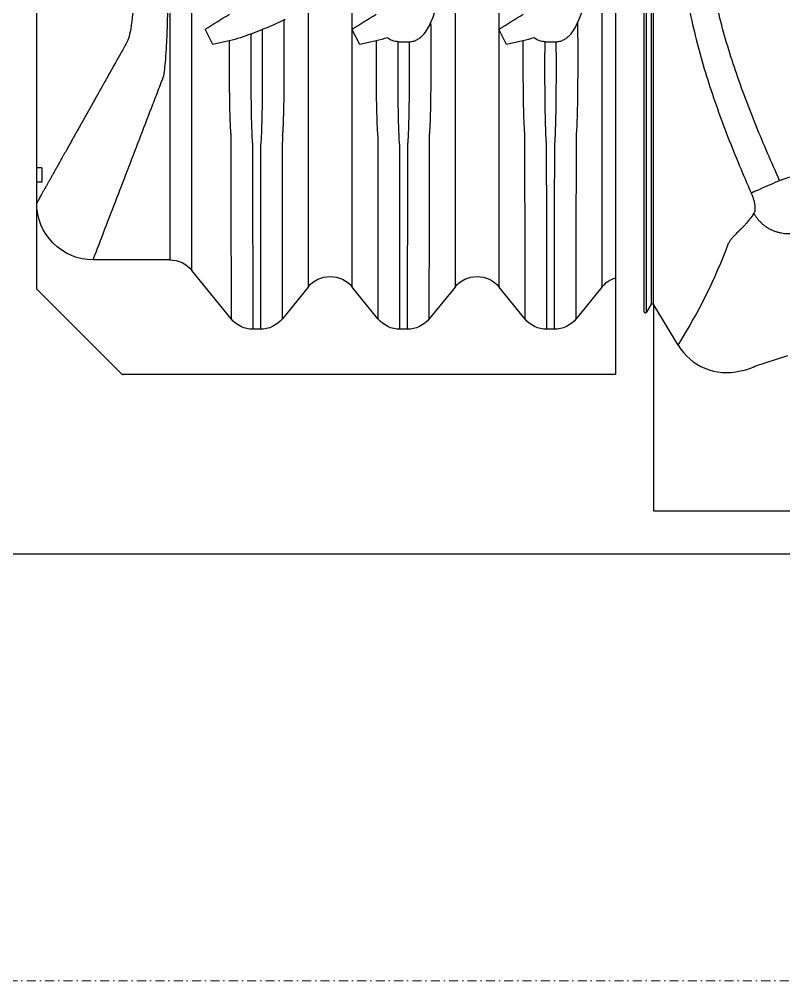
# Model space of a CAD drawing. Header units: millimetres. Extents: x -455371 to 117772, y -78417 to 116564.
# Drawn here: x -28832.4 to -28563.9, y 55572.5 to 55910.3 of the extents above; entities that cross this region are included whole.
import ezdxf

# ---------------------------------------------------------------- set-up
doc = ezdxf.new("R2010")
doc.units = ezdxf.units.MM
doc.linetypes.add('TRATTOPUNTO', pattern=[25.4, 12.7, -6.35, 0, -6.35])
doc.layers.get('0').update_dxf_attribs({"color": 255})
doc.layers.add('BETON-STOP', color=141, linetype='Continuous')
doc.layers.add('Contorno-Cupolex', color=3, linetype='Continuous')
for name, color, linetype, lineweight in [('Cls', 7, 'Continuous', 25), ('fili fissi tratteggiati', 210, 'TRATTOPUNTO', 18), ('quote', 5, 'Continuous', 15)]:
    doc.layers.add(name, color=color, linetype=linetype, lineweight=lineweight)

# ---------------------------------------------------------------- blocks, each defined once
blk = doc.blocks.new('Cupolex H50')
at = {"layer": 'Contorno-Cupolex', "linetype": 'Continuous'}
for p, q in [((19692.858, 10192.535), (19692.858, 10171.748)), ((19693.116, 10171.996), (19692.951, 10171.722)), ((19693.201, 10171.996), (19693.116, 10171.996)), ((19693.208, 10171.984), (19693.201, 10171.996)), ((19693.208, 10171.976), (19693.208, 10171.984)), ((19694.056, 10170.564), (19693.208, 10171.976)), ((19693.208, 10164.735), (19693.208, 10171.976)), ((19696.753, 10169.82), (19697.911, 10170.197)), ((19700.925, 10164.735), (19693.208, 10164.735))]:
    blk.add_line(p, q, dxfattribs=at)
for centre, radius, start, end in [((19671.606, 10256.75), 84.511, 287.92489, 291.36419), ((19677.575, 10180.979), 19.496, 327.7108, 339.4596), ((19692.908, 10171.747), 0.0499, 179.2776, 329.0373), ((19695.76, 10171.587), 1.987, 210.9888, 283.9535), ((19695.909, 10171.605), 1.974, 279.6297, 295.3053)]:
    blk.add_arc(centre, radius, start, end, dxfattribs=at)
for points, knots in [([(19693.116, 10192.535), (19693.116, 10191.89), (19693.116, 10191.245), (19693.116, 10189.955), (19693.116, 10189.309), (19693.116, 10188.019), (19693.116, 10187.374), (19693.116, 10186.406), (19693.116, 10186.083), (19693.116, 10185.44), (19693.116, 10185.117), (19693.116, 10184.478), (19693.116, 10184.165), (19693.116, 10183.551), (19693.116, 10183.249), (19693.116, 10182.657), (19693.116, 10182.365), (19693.116, 10181.811), (19693.116, 10181.544), (19693.116, 10180.784), (19693.116, 10180.317), (19693.116, 10179.729), (19693.116, 10179.548), (19693.116, 10179.222), (19693.116, 10179.074), (19693.116, 10178.693), (19693.116, 10178.525), (19693.116, 10178.326), (19693.116, 10178.225), (19693.116, 10178.024), (19693.116, 10177.924), (19693.116, 10177.723), (19693.116, 10177.623), (19693.116, 10177.321), (19693.116, 10177.121), (19693.116, 10176.719), (19693.116, 10176.518), (19693.116, 10175.916), (19693.116, 10175.515), (19693.116, 10174.712), (19693.116, 10174.311), (19693.116, 10173.271), (19693.116, 10172.633), (19693.116, 10171.996)], [0, 0, 0, 0, 0.032927, 0.032927, 0.065853, 0.065853, 0.09878, 0.09878, 0.115243, 0.115243, 0.131706, 0.131706, 0.14817, 0.14817, 0.164633, 0.164633, 0.181096, 0.181096, 0.197559, 0.197559, 0.230486, 0.230486, 0.246949, 0.246949, 0.263413, 0.263413, 0.296339, 0.296339, 0.329266, 0.329266, 0.362192, 0.362192, 0.395119, 0.395119, 0.460972, 0.460972, 0.526825, 0.526825, 0.658531, 0.658531, 0.790238, 0.790238, 1, 1, 1, 1]), ([(19693.201, 10171.996), (19693.201, 10172.633), (19693.201, 10173.271), (19693.201, 10174.311), (19693.201, 10174.712), (19693.201, 10175.515), (19693.201, 10175.916), (19693.201, 10176.518), (19693.201, 10176.719), (19693.201, 10177.121), (19693.201, 10177.321), (19693.201, 10177.623), (19693.201, 10177.723), (19693.201, 10177.924), (19693.201, 10178.024), (19693.201, 10178.225), (19693.201, 10178.326), (19693.201, 10178.525), (19693.201, 10178.693), (19693.201, 10179.074), (19693.201, 10179.222), (19693.201, 10179.548), (19693.201, 10179.729), (19693.201, 10180.317), (19693.201, 10180.784), (19693.201, 10181.544), (19693.201, 10181.811), (19693.201, 10182.365), (19693.201, 10182.657), (19693.201, 10183.249), (19693.201, 10183.551), (19693.201, 10184.165), (19693.201, 10184.478), (19693.201, 10185.117), (19693.201, 10185.44), (19693.201, 10186.083), (19693.201, 10186.406), (19693.201, 10187.374), (19693.201, 10188.019), (19693.201, 10189.309), (19693.201, 10189.955), (19693.201, 10191.245), (19693.201, 10191.89), (19693.201, 10192.535)], [0, 0, 0, 0, 0.209762, 0.209762, 0.341469, 0.341469, 0.473175, 0.473175, 0.539028, 0.539028, 0.604881, 0.604881, 0.637808, 0.637808, 0.670734, 0.670734, 0.703661, 0.703661, 0.736587, 0.736587, 0.753051, 0.753051, 0.769514, 0.769514, 0.802441, 0.802441, 0.818904, 0.818904, 0.835367, 0.835367, 0.85183, 0.85183, 0.868294, 0.868294, 0.884757, 0.884757, 0.90122, 0.90122, 0.934147, 0.934147, 0.967073, 0.967073, 1, 1, 1, 1]), ([(19694.204, 10192.535), (19694.196, 10191.132), (19694.183, 10189.729), (19694.161, 10187.975), (19694.157, 10187.624), (19694.15, 10187.098), (19694.147, 10186.923), (19694.142, 10186.572), (19694.14, 10186.397), (19694.136, 10186.134), (19694.134, 10186.047), (19694.131, 10185.871), (19694.13, 10185.783), (19694.129, 10185.648), (19694.129, 10185.603), (19694.129, 10185.513), (19694.13, 10185.468), (19694.131, 10185.333), (19694.133, 10185.243), (19694.145, 10184.793), (19694.167, 10184.434), (19694.219, 10183.895), (19694.239, 10183.716), (19694.285, 10183.358), (19694.31, 10183.179), (19694.396, 10182.644), (19694.463, 10182.291), (19694.692, 10181.241), (19694.881, 10180.552), (19695.203, 10179.533), (19695.317, 10179.195), (19695.554, 10178.525), (19695.678, 10178.193), (19696.062, 10177.202), (19696.335, 10176.551), (19696.619, 10175.905)], [0, 0, 0, 0, 0.25, 0.25, 0.3125, 0.3125, 0.34375, 0.34375, 0.375, 0.375, 0.390625, 0.390625, 0.40625, 0.40625, 0.414062, 0.414062, 0.421875, 0.421875, 0.4375, 0.4375, 0.5, 0.5, 0.53125, 0.53125, 0.5625, 0.5625, 0.625, 0.625, 0.75, 0.75, 0.8125, 0.8125, 0.875, 0.875, 1, 1, 1, 1]), ([(19697.616, 10176.341), (19697.331, 10176.975), (19697.057, 10177.611), (19696.667, 10178.572), (19696.541, 10178.894), (19696.298, 10179.54), (19696.182, 10179.865), (19695.851, 10180.841), (19695.655, 10181.496), (19695.414, 10182.489), (19695.342, 10182.822), (19695.25, 10183.325), (19695.222, 10183.493), (19695.172, 10183.829), (19695.149, 10183.997), (19695.091, 10184.501), (19695.064, 10184.838), (19695.045, 10185.259), (19695.042, 10185.344), (19695.039, 10185.47), (19695.038, 10185.513), (19695.037, 10185.597), (19695.036, 10185.639), (19695.035, 10185.766), (19695.035, 10185.853), (19695.035, 10186.027), (19695.035, 10186.115), (19695.036, 10186.379), (19695.035, 10186.556), (19695.035, 10186.907), (19695.035, 10187.083), (19695.033, 10187.611), (19695.032, 10187.963), (19695.025, 10189.721), (19695.013, 10191.128), (19694.997, 10192.535)], [0, 0, 0, 0, 0.125, 0.125, 0.1875, 0.1875, 0.25, 0.25, 0.375, 0.375, 0.4375, 0.4375, 0.46875, 0.46875, 0.5, 0.5, 0.5625, 0.5625, 0.578125, 0.578125, 0.585938, 0.585938, 0.59375, 0.59375, 0.609375, 0.609375, 0.625, 0.625, 0.65625, 0.65625, 0.6875, 0.6875, 0.75, 0.75, 1, 1, 1, 1]), ([(19692.951, 10171.722), (19692.951, 10173.251), (19692.951, 10174.786), (19692.951, 10176.704), (19692.951, 10177.088), (19692.951, 10177.663), (19692.951, 10177.855), (19692.951, 10178.071), (19692.951, 10178.095), (19692.951, 10178.143), (19692.951, 10178.165), (19692.951, 10178.247), (19692.951, 10178.319), (19692.951, 10178.585), (19692.951, 10178.839), (19692.951, 10179.308), (19692.951, 10179.479), (19692.951, 10179.851), (19692.951, 10180.054), (19692.951, 10180.701), (19692.951, 10181.177), (19692.951, 10181.956), (19692.951, 10182.229), (19692.951, 10182.785), (19692.951, 10183.07), (19692.951, 10183.649), (19692.951, 10183.944), (19692.951, 10184.545), (19692.951, 10184.854), (19692.951, 10185.314), (19692.951, 10185.468), (19692.951, 10185.654), (19692.951, 10185.686), (19692.951, 10185.719)], [0, 0, 0, 0, 0.5, 0.5, 0.625, 0.625, 0.6875, 0.6875, 0.6953125, 0.6953125, 0.703125, 0.703125, 0.71875, 0.71875, 0.75, 0.75, 0.765625, 0.765625, 0.78125, 0.78125, 0.8125, 0.8125, 0.828125, 0.828125, 0.84375, 0.84375, 0.859375, 0.859375, 0.875, 0.875, 0.8828125, 0.8828125, 0.8844651, 0.8844651, 0.8844651, 0.8844651]), ([(19696.619, 10175.905), (19696.636, 10175.864), (19696.652, 10175.824), (19696.681, 10175.745), (19696.694, 10175.705), (19696.711, 10175.647), (19696.716, 10175.628), (19696.725, 10175.591), (19696.729, 10175.572), (19696.74, 10175.519), (19696.745, 10175.485), (19696.751, 10175.438), (19696.752, 10175.423), (19696.754, 10175.393), (19696.755, 10175.379), (19696.755, 10175.338), (19696.753, 10175.313), (19696.747, 10175.269), (19696.743, 10175.249), (19696.731, 10175.215), (19696.724, 10175.2), (19696.715, 10175.188)], [0, 0, 0, 0, 0.125, 0.125, 0.25, 0.25, 0.3125, 0.3125, 0.375, 0.375, 0.5, 0.5, 0.5625, 0.5625, 0.625, 0.625, 0.75, 0.75, 0.875, 0.875, 1, 1, 1, 1]), ([(19696.715, 10175.188), (19696.665, 10175.114), (19696.616, 10175.044), (19696.518, 10174.916), (19696.47, 10174.857), (19696.4, 10174.777), (19696.377, 10174.751), (19696.342, 10174.715), (19696.331, 10174.704), (19696.314, 10174.687), (19696.308, 10174.681), (19696.297, 10174.67), (19696.291, 10174.665), (19696.274, 10174.649), (19696.263, 10174.638), (19696.246, 10174.622), (19696.24, 10174.617), (19696.228, 10174.606), (19696.223, 10174.6), (19696.211, 10174.589), (19696.206, 10174.584), (19696.194, 10174.572), (19696.189, 10174.567), (19696.178, 10174.556), (19696.173, 10174.55), (19696.163, 10174.54), (19696.158, 10174.535), (19696.133, 10174.509), (19696.113, 10174.49), (19696.085, 10174.46), (19696.076, 10174.451), (19696.058, 10174.432), (19696.05, 10174.423), (19696.024, 10174.395), (19696.008, 10174.378), (19695.977, 10174.344), (19695.963, 10174.328), (19695.935, 10174.296), (19695.922, 10174.281), (19695.898, 10174.25), (19695.887, 10174.236), (19695.867, 10174.207), (19695.859, 10174.193), (19695.847, 10174.172), (19695.844, 10174.165), (19695.839, 10174.155), (19695.837, 10174.152), (19695.834, 10174.145), (19695.833, 10174.142), (19695.832, 10174.138)], [0, 0, 0, 0, 0.125, 0.125, 0.25, 0.25, 0.3125, 0.3125, 0.34375, 0.34375, 0.359375, 0.359375, 0.375, 0.375, 0.40625, 0.40625, 0.421875, 0.421875, 0.4375, 0.4375, 0.453125, 0.453125, 0.46875, 0.46875, 0.484375, 0.484375, 0.5, 0.5, 0.5625, 0.5625, 0.59375, 0.59375, 0.625, 0.625, 0.6875, 0.6875, 0.75, 0.75, 0.8125, 0.8125, 0.875, 0.875, 0.9375, 0.9375, 0.96875, 0.96875, 0.984375, 0.984375, 1, 1, 1, 1])]:
    blk.add_open_spline(points, degree=3, knots=knots, dxfattribs=at)
for points, weights in [([(19696.619, 10175.905), (19696.875, 10176.009), (19697.616, 10176.341)], [1, 0.837824847321, 1]), ([(19696.715, 10175.188), (19697.215, 10174.272), (19698.2, 10174.517)], [1, 0.774238593566, 1])]:
    blk.add_rational_spline(points, weights, degree=2, dxfattribs=at)
blk = doc.blocks.new('*U2216')
at = {"xscale": 10.01836209701863, "yscale": 10.01836209701863, "zscale": 10.01836209701863}
blk.add_blockref('Cupolex H50', (-197854.97, -102387.76), dxfattribs=at)
blk = doc.blocks.new('*U2198')
at = {"layer": 'quote', "color": 0, "linetype": 'ByBlock', "lineweight": -2, "transparency": 16777216}
blk.add_blockref('*U2216', (1355, -2570), dxfattribs=at)
blk = doc.blocks.new('Bs H50 tacca 4')
at = {"layer": 'BETON-STOP'}
for p, q in [((19672.558, 10052.839), (19675.568, 10055.839)), ((19675.568, 10055.839), (19675.579, 10055.839)), ((19692.858, 10055.839), (19675.579, 10055.839)), ((19692.858, 10009.839), (19692.858, 10055.839)), ((19680.411, 10054.254), (19680.156, 10054.254)), ((19685.561, 10054.254), (19685.306, 10054.254)), ((19690.711, 10054.254), (19690.456, 10054.254)), ((19679.383, 10053.884), (19678.008, 10052.189)), ((19682.085, 10052.772), (19681.184, 10053.884)), ((19684.533, 10053.884), (19683.631, 10052.772)), ((19687.235, 10052.772), (19686.334, 10053.884)), ((19689.683, 10053.884), (19688.781, 10052.772)), ((19692.385, 10052.772), (19691.484, 10053.884)), ((19672.558, 10049.089), (19672.558, 10052.839)), ((19678.008, 10052.189), (19678.008, 10032.839)), ((19677.236, 10051.819), (19674.546, 10051.819)), ((19677.236, 10032.839), (19677.236, 10051.819)), ((19672.747, 10049.089), (19672.558, 10049.089)), ((19672.558, 10048.589), (19672.558, 10049.089)), ((19672.747, 10048.589), (19672.747, 10049.089)), ((19672.747, 10048.589), (19672.558, 10048.589)), ((19672.558, 10033.089), (19672.558, 10048.589)), ((19678.745, 10044.27), (19678.47, 10043.734)), ((19679.319, 10044.143), (19678.745, 10044.27)), ((19683.895, 10044.27), (19683.631, 10043.755)), ((19684.469, 10044.143), (19683.895, 10044.27)), ((19689.045, 10044.27), (19688.781, 10043.755)), ((19689.619, 10044.143), (19689.045, 10044.27)), ((19680.094, 10043.891), (19680.471, 10043.744)), ((19685.243, 10044.17), (19685.624, 10044.17)), ((19690.393, 10044.17), (19690.774, 10044.17)), ((19683.62, 10043.734), (19683.631, 10043.755)), ((19683.631, 10043.728), (19683.62, 10043.734)), ((19688.77, 10043.734), (19688.781, 10043.755)), ((19688.781, 10043.728), (19688.77, 10043.734)), ((19681.242, 10043.4), (19681.279, 10043.38))]:
    blk.add_line(p, q, dxfattribs=at)
for centre, radius, start, end in [((19680.157, 10053.259), 0.995, 90.0853, 141.0771), ((19680.409, 10053.258), 0.996, 38.931, 89.9066), ((19685.307, 10053.259), 0.995, 90.0853, 141.0771), ((19685.559, 10053.258), 0.996, 38.931, 89.9066), ((19690.457, 10053.259), 0.995, 90.0853, 141.0771), ((19690.709, 10053.258), 0.996, 38.931, 89.9066), ((19682.858, 10053.395), 0.992, 218.8507, 321.1493), ((19688.008, 10053.395), 0.992, 218.8507, 321.1493), ((19693.158, 10053.395), 0.992, 218.8507, 252.4043), ((19677.234, 10052.815), 0.995, 270.0845, 321.0778), ((19674.551, 10049.839), 1.981, 90.1249, 180.3275), ((19677.802, 10038.174), 6.159, 68.148, 75.7364), ((19683.423, 10039.817), 4.451, 71.1754, 76.4034), ((19685.256, 10043.537), 0.633, 91.2639, 128.8863), ((19688.573, 10039.817), 4.451, 71.1754, 76.4034), ((19690.406, 10043.537), 0.633, 91.2639, 128.8863), ((19698.453, 10075.039), 37.139, 237.4487, 239.0025), ((19677.832, 10036.81), 7.42, 62.6401, 69.1643), ((19703.713, 10075.219), 37.349, 237.473, 238.9994), ((19708.863, 10075.219), 37.349, 237.473, 238.9994), ((19674.405, 10038.676), 12.912, 16.0869, 21.8067), ((19682.218, 10039.553), 10.115, 3.2828, 22.796)]:
    blk.add_arc(centre, radius, start, end, dxfattribs=at)
for points, degree, knots in [([(19680.156, 10054.254), (19680.156, 10052.992), (19680.153, 10051.728), (19680.15, 10049.831), (19680.149, 10049.199), (19680.148, 10048.408), (19680.147, 10048.25), (19680.147, 10048.013), (19680.147, 10047.934), (19680.147, 10047.816), (19680.146, 10047.779), (19680.136, 10047.678), (19680.132, 10047.617), (19680.125, 10047.472), (19680.121, 10047.389), (19680.114, 10047.199), (19680.11, 10047.092), (19680.101, 10046.74), (19680.097, 10046.467), (19680.092, 10046.001), (19680.091, 10045.837), (19680.09, 10045.488), (19680.089, 10045.304), (19680.09, 10044.732), (19680.091, 10044.325), (19680.094, 10043.891)], 3, [0, 0, 0, 0, 0.5, 0.5, 0.75, 0.75, 0.8125, 0.8125, 0.84375, 0.84375, 0.859375, 0.859375, 0.875, 0.875, 0.890625, 0.890625, 0.90625, 0.90625, 0.9375, 0.9375, 0.953125, 0.953125, 0.96875, 0.96875, 1, 1, 1, 1]), ([(19680.471, 10043.744), (19680.475, 10044.19), (19680.477, 10044.608), (19680.478, 10045.385), (19680.476, 10045.748), (19680.471, 10046.391), (19680.467, 10046.672), (19680.458, 10047.036), (19680.455, 10047.148), (19680.447, 10047.348), (19680.444, 10047.436), (19680.436, 10047.588), (19680.432, 10047.653), (19680.425, 10047.734), (19680.422, 10047.758), (19680.42, 10047.8), (19680.42, 10047.819), (19680.42, 10047.918), (19680.42, 10047.998), (19680.42, 10048.235), (19680.419, 10048.394), (19680.417, 10049.186), (19680.417, 10049.82), (19680.413, 10051.722), (19680.411, 10052.989), (19680.411, 10054.254)], 3, [0, 0, 0, 0, 0.03125, 0.03125, 0.0625, 0.0625, 0.09375, 0.09375, 0.109375, 0.109375, 0.125, 0.125, 0.140625, 0.140625, 0.148437, 0.148437, 0.15625, 0.15625, 0.1875, 0.1875, 0.25, 0.25, 0.5, 0.5, 1, 1, 1, 1]), ([(19685.306, 10054.254), (19685.306, 10053.001), (19685.303, 10051.745), (19685.3, 10049.861), (19685.299, 10049.233), (19685.298, 10048.448), (19685.297, 10048.291), (19685.297, 10048.056), (19685.297, 10047.977), (19685.297, 10047.859), (19685.298, 10047.822), (19685.294, 10047.739), (19685.287, 10047.685), (19685.275, 10047.495), (19685.268, 10047.326), (19685.258, 10047.001), (19685.255, 10046.882), (19685.25, 10046.625), (19685.247, 10046.488), (19685.242, 10046.048), (19685.24, 10045.717), (19685.239, 10044.983), (19685.24, 10044.59), (19685.243, 10044.17)], 3, [0, 0, 0, 0, 0.5, 0.5, 0.75, 0.75, 0.8125, 0.8125, 0.84375, 0.84375, 0.859375, 0.859375, 0.875, 0.875, 0.90625, 0.90625, 0.921875, 0.921875, 0.9375, 0.9375, 0.96875, 0.96875, 1, 1, 1, 1]), ([(19685.624, 10044.17), (19685.627, 10044.593), (19685.628, 10044.988), (19685.627, 10045.538), (19685.626, 10045.715), (19685.624, 10046.048), (19685.623, 10046.205), (19685.617, 10046.646), (19685.612, 10046.902), (19685.602, 10047.227), (19685.598, 10047.324), (19685.591, 10047.495), (19685.587, 10047.568), (19685.579, 10047.694), (19685.572, 10047.746), (19685.569, 10047.827), (19685.57, 10047.865), (19685.57, 10047.983), (19685.57, 10048.061), (19685.569, 10048.296), (19685.569, 10048.453), (19685.567, 10049.238), (19685.566, 10049.865), (19685.563, 10051.747), (19685.561, 10053.002), (19685.561, 10054.254)], 3, [0, 0, 0, 0, 0.03125, 0.03125, 0.046875, 0.046875, 0.0625, 0.0625, 0.09375, 0.09375, 0.109375, 0.109375, 0.125, 0.125, 0.140625, 0.140625, 0.15625, 0.15625, 0.1875, 0.1875, 0.25, 0.25, 0.5, 0.5, 1, 1, 1, 1]), ([(19690.456, 10054.254), (19690.456, 10053.001), (19690.453, 10051.745), (19690.45, 10049.861), (19690.449, 10049.233), (19690.448, 10048.448), (19690.447, 10048.291), (19690.447, 10048.056), (19690.447, 10047.977), (19690.447, 10047.859), (19690.448, 10047.822), (19690.444, 10047.739), (19690.437, 10047.685), (19690.425, 10047.495), (19690.418, 10047.326), (19690.408, 10047.001), (19690.405, 10046.882), (19690.4, 10046.625), (19690.397, 10046.488), (19690.392, 10046.048), (19690.39, 10045.717), (19690.389, 10044.983), (19690.39, 10044.59), (19690.393, 10044.17)], 3, [0, 0, 0, 0, 0.5, 0.5, 0.75, 0.75, 0.8125, 0.8125, 0.84375, 0.84375, 0.859375, 0.859375, 0.875, 0.875, 0.90625, 0.90625, 0.921875, 0.921875, 0.9375, 0.9375, 0.96875, 0.96875, 1, 1, 1, 1]), ([(19690.774, 10044.17), (19690.777, 10044.593), (19690.778, 10044.988), (19690.777, 10045.538), (19690.776, 10045.715), (19690.774, 10046.048), (19690.773, 10046.205), (19690.767, 10046.646), (19690.762, 10046.902), (19690.752, 10047.227), (19690.748, 10047.324), (19690.741, 10047.495), (19690.737, 10047.568), (19690.729, 10047.694), (19690.722, 10047.746), (19690.719, 10047.827), (19690.72, 10047.865), (19690.72, 10047.983), (19690.72, 10048.061), (19690.719, 10048.296), (19690.719, 10048.453), (19690.717, 10049.238), (19690.716, 10049.865), (19690.713, 10051.747), (19690.711, 10053.002), (19690.711, 10054.254)], 3, [0, 0, 0, 0, 0.03125, 0.03125, 0.046875, 0.046875, 0.0625, 0.0625, 0.09375, 0.09375, 0.109375, 0.109375, 0.125, 0.125, 0.140625, 0.140625, 0.15625, 0.15625, 0.1875, 0.1875, 0.25, 0.25, 0.5, 0.5, 1, 1, 1, 1]), ([(19679.319, 10044.143), (19679.317, 10044.552), (19679.317, 10044.933), (19679.318, 10045.461), (19679.319, 10045.628), (19679.322, 10045.942), (19679.324, 10046.089), (19679.328, 10046.363), (19679.331, 10046.49), (19679.337, 10046.725), (19679.34, 10046.833), (19679.351, 10047.122), (19679.358, 10047.265), (19679.37, 10047.391), (19679.373, 10047.413), (19679.374, 10047.453), (19679.374, 10047.472), (19679.374, 10047.53), (19679.374, 10047.569), (19679.374, 10047.685), (19679.374, 10047.763), (19679.375, 10047.995), (19679.375, 10048.15), (19679.377, 10048.925), (19679.377, 10049.546), (19679.381, 10051.406), (19679.383, 10052.646), (19679.383, 10053.884)], 3, [0, 0, 0, 0, 0.03125, 0.03125, 0.046875, 0.046875, 0.0625, 0.0625, 0.078125, 0.078125, 0.09375, 0.09375, 0.125, 0.125, 0.132813, 0.132813, 0.140625, 0.140625, 0.15625, 0.15625, 0.1875, 0.1875, 0.25, 0.25, 0.5, 0.5, 1, 1, 1, 1]), ([(19681.184, 10053.884), (19681.184, 10052.621), (19681.186, 10051.355), (19681.189, 10049.456), (19681.19, 10048.823), (19681.192, 10048.032), (19681.192, 10047.873), (19681.193, 10047.636), (19681.193, 10047.557), (19681.193, 10047.458), (19681.192, 10047.439), (19681.195, 10047.396), (19681.199, 10047.372), (19681.206, 10047.291), (19681.21, 10047.226), (19681.217, 10047.074), (19681.221, 10046.986), (19681.228, 10046.787), (19681.231, 10046.675), (19681.24, 10046.311), (19681.244, 10046.03), (19681.248, 10045.552), (19681.249, 10045.383), (19681.25, 10045.025), (19681.25, 10044.837), (19681.248, 10044.255), (19681.246, 10043.84), (19681.242, 10043.4)], 3, [0, 0, 0, 0, 0.5, 0.5, 0.75, 0.75, 0.8125, 0.8125, 0.84375, 0.84375, 0.851563, 0.851563, 0.859375, 0.859375, 0.875, 0.875, 0.890625, 0.890625, 0.90625, 0.90625, 0.9375, 0.9375, 0.953125, 0.953125, 0.96875, 0.96875, 1, 1, 1, 1]), ([(19684.469, 10044.143), (19684.467, 10044.552), (19684.467, 10044.933), (19684.468, 10045.461), (19684.469, 10045.628), (19684.472, 10045.942), (19684.474, 10046.089), (19684.478, 10046.363), (19684.481, 10046.49), (19684.487, 10046.725), (19684.49, 10046.833), (19684.501, 10047.122), (19684.508, 10047.265), (19684.52, 10047.391), (19684.523, 10047.413), (19684.524, 10047.453), (19684.524, 10047.472), (19684.524, 10047.53), (19684.524, 10047.569), (19684.524, 10047.685), (19684.524, 10047.763), (19684.525, 10047.995), (19684.525, 10048.15), (19684.527, 10048.925), (19684.527, 10049.546), (19684.531, 10051.406), (19684.533, 10052.646), (19684.533, 10053.884)], 3, [0, 0, 0, 0, 0.03125, 0.03125, 0.046875, 0.046875, 0.0625, 0.0625, 0.078125, 0.078125, 0.09375, 0.09375, 0.125, 0.125, 0.132812, 0.132812, 0.140625, 0.140625, 0.15625, 0.15625, 0.1875, 0.1875, 0.25, 0.25, 0.5, 0.5, 1, 1, 1, 1]), ([(19686.334, 10053.884), (19686.334, 10052.623), (19686.336, 10051.359), (19686.339, 10049.464), (19686.34, 10048.832), (19686.342, 10048.042), (19686.342, 10047.884), (19686.343, 10047.647), (19686.343, 10047.568), (19686.343, 10047.469), (19686.343, 10047.45), (19686.344, 10047.409), (19686.347, 10047.386), (19686.355, 10047.308), (19686.359, 10047.246), (19686.366, 10047.098), (19686.37, 10047.012), (19686.377, 10046.819), (19686.38, 10046.709), (19686.389, 10046.352), (19686.393, 10046.075), (19686.397, 10045.603), (19686.398, 10045.436), (19686.399, 10045.084), (19686.4, 10044.897), (19686.399, 10044.32), (19686.397, 10043.909), (19686.393, 10043.472)], 3, [0, 0, 0, 0, 0.5, 0.5, 0.75, 0.75, 0.8125, 0.8125, 0.84375, 0.84375, 0.851563, 0.851563, 0.859375, 0.859375, 0.875, 0.875, 0.890625, 0.890625, 0.90625, 0.90625, 0.9375, 0.9375, 0.953125, 0.953125, 0.96875, 0.96875, 1, 1, 1, 1]), ([(19689.619, 10044.143), (19689.617, 10044.552), (19689.617, 10044.933), (19689.618, 10045.461), (19689.619, 10045.628), (19689.622, 10045.942), (19689.624, 10046.089), (19689.628, 10046.363), (19689.631, 10046.49), (19689.637, 10046.725), (19689.64, 10046.833), (19689.651, 10047.122), (19689.658, 10047.265), (19689.67, 10047.391), (19689.673, 10047.413), (19689.674, 10047.453), (19689.674, 10047.472), (19689.674, 10047.53), (19689.674, 10047.569), (19689.674, 10047.685), (19689.674, 10047.763), (19689.675, 10047.995), (19689.675, 10048.15), (19689.677, 10048.925), (19689.677, 10049.546), (19689.681, 10051.406), (19689.683, 10052.646), (19689.683, 10053.884)], 3, [0, 0, 0, 0, 0.03125, 0.03125, 0.046875, 0.046875, 0.0625, 0.0625, 0.078125, 0.078125, 0.09375, 0.09375, 0.125, 0.125, 0.132813, 0.132813, 0.140625, 0.140625, 0.15625, 0.15625, 0.1875, 0.1875, 0.25, 0.25, 0.5, 0.5, 1, 1, 1, 1]), ([(19691.484, 10053.884), (19691.484, 10052.623), (19691.486, 10051.359), (19691.489, 10049.464), (19691.49, 10048.832), (19691.492, 10048.042), (19691.492, 10047.884), (19691.493, 10047.647), (19691.493, 10047.568), (19691.493, 10047.469), (19691.493, 10047.45), (19691.494, 10047.409), (19691.497, 10047.386), (19691.505, 10047.308), (19691.509, 10047.246), (19691.516, 10047.098), (19691.52, 10047.012), (19691.527, 10046.819), (19691.53, 10046.709), (19691.539, 10046.352), (19691.543, 10046.075), (19691.547, 10045.603), (19691.548, 10045.436), (19691.549, 10045.084), (19691.55, 10044.897), (19691.549, 10044.32), (19691.547, 10043.909), (19691.543, 10043.472)], 3, [0, 0, 0, 0, 0.5, 0.5, 0.75, 0.75, 0.8125, 0.8125, 0.84375, 0.84375, 0.851562, 0.851562, 0.859375, 0.859375, 0.875, 0.875, 0.890625, 0.890625, 0.90625, 0.90625, 0.9375, 0.9375, 0.953125, 0.953125, 0.96875, 0.96875, 1, 1, 1, 1]), ([(19682.085, 10032.839), (19682.085, 10034.04), (19682.085, 10035.241), (19682.085, 10037.042), (19682.085, 10037.643), (19682.085, 10038.544), (19682.085, 10038.844), (19682.085, 10039.294), (19682.085, 10039.444), (19682.085, 10039.745), (19682.085, 10039.895), (19682.086, 10040.345), (19682.086, 10040.645), (19682.086, 10041.244), (19682.086, 10041.538), (19682.086, 10042.11), (19682.086, 10042.388), (19682.086, 10042.932), (19682.086, 10043.198), (19682.086, 10043.952), (19682.086, 10044.404), (19682.086, 10045.199), (19682.086, 10045.526), (19682.086, 10045.911), (19682.086, 10046.021), (19682.086, 10046.2), (19682.085, 10046.27), (19682.085, 10046.369), (19682.085, 10046.413), (19682.085, 10046.507), (19682.085, 10046.554), (19682.085, 10046.788), (19682.085, 10046.974), (19682.085, 10047.535), (19682.085, 10047.909), (19682.085, 10049.78), (19682.085, 10051.276), (19682.085, 10052.772)], 3, [0, 0, 0, 0, 0.0625, 0.0625, 0.09375, 0.09375, 0.109375, 0.109375, 0.117188, 0.117188, 0.125, 0.125, 0.140625, 0.140625, 0.15625, 0.15625, 0.171875, 0.171875, 0.1875, 0.1875, 0.21875, 0.21875, 0.25, 0.25, 0.265625, 0.265625, 0.28125, 0.28125, 0.296875, 0.296875, 0.3125, 0.3125, 0.375, 0.375, 0.5, 0.5, 1, 1, 1, 1]), ([(19683.631, 10052.772), (19683.631, 10051.565), (19683.631, 10050.357), (19683.631, 10048.546), (19683.631, 10047.942), (19683.631, 10047.036), (19683.631, 10046.735), (19683.631, 10046.395), (19683.631, 10046.359), (19683.631, 10046.279), (19683.631, 10046.225), (19683.631, 10046.027), (19683.631, 10045.848), (19683.63, 10045.395), (19683.63, 10045.117), (19683.631, 10044.492), (19683.631, 10044.143), (19683.631, 10043.755)], 3, [0, 0, 0, 0, 0.5, 0.5, 0.75, 0.75, 0.875, 0.875, 0.890625, 0.890625, 0.90625, 0.90625, 0.9375, 0.9375, 0.96875, 0.96875, 1, 1, 1, 1]), ([(19687.235, 10032.839), (19687.235, 10034.04), (19687.235, 10035.241), (19687.235, 10037.042), (19687.235, 10037.643), (19687.235, 10038.544), (19687.235, 10038.844), (19687.235, 10039.294), (19687.235, 10039.444), (19687.235, 10039.745), (19687.235, 10039.895), (19687.236, 10040.345), (19687.236, 10040.645), (19687.236, 10041.244), (19687.236, 10041.538), (19687.236, 10042.11), (19687.236, 10042.388), (19687.236, 10042.932), (19687.236, 10043.198), (19687.236, 10043.952), (19687.236, 10044.404), (19687.236, 10045.199), (19687.236, 10045.526), (19687.236, 10045.911), (19687.236, 10046.021), (19687.236, 10046.2), (19687.235, 10046.27), (19687.235, 10046.369), (19687.235, 10046.413), (19687.235, 10046.507), (19687.235, 10046.554), (19687.235, 10046.788), (19687.235, 10046.974), (19687.235, 10047.535), (19687.235, 10047.909), (19687.235, 10049.78), (19687.235, 10051.276), (19687.235, 10052.772)], 3, [0, 0, 0, 0, 0.0625, 0.0625, 0.09375, 0.09375, 0.109375, 0.109375, 0.117187, 0.117187, 0.125, 0.125, 0.140625, 0.140625, 0.15625, 0.15625, 0.171875, 0.171875, 0.1875, 0.1875, 0.21875, 0.21875, 0.25, 0.25, 0.265625, 0.265625, 0.28125, 0.28125, 0.296875, 0.296875, 0.3125, 0.3125, 0.375, 0.375, 0.5, 0.5, 1, 1, 1, 1]), ([(19688.781, 10052.772), (19688.781, 10051.565), (19688.781, 10050.357), (19688.781, 10048.546), (19688.781, 10047.942), (19688.781, 10047.036), (19688.781, 10046.735), (19688.781, 10046.395), (19688.781, 10046.359), (19688.781, 10046.279), (19688.781, 10046.225), (19688.781, 10046.027), (19688.781, 10045.848), (19688.78, 10045.395), (19688.78, 10045.117), (19688.781, 10044.492), (19688.781, 10044.143), (19688.781, 10043.755)], 3, [0, 0, 0, 0, 0.5, 0.5, 0.75, 0.75, 0.875, 0.875, 0.890625, 0.890625, 0.90625, 0.90625, 0.9375, 0.9375, 0.96875, 0.96875, 1, 1, 1, 1]), ([(19692.385, 10032.839), (19692.385, 10034.04), (19692.385, 10035.241), (19692.385, 10037.042), (19692.385, 10037.643), (19692.385, 10038.544), (19692.385, 10038.844), (19692.385, 10039.294), (19692.385, 10039.444), (19692.385, 10039.745), (19692.385, 10039.895), (19692.386, 10040.345), (19692.386, 10040.645), (19692.386, 10041.244), (19692.386, 10041.538), (19692.386, 10042.11), (19692.386, 10042.388), (19692.386, 10042.932), (19692.386, 10043.198), (19692.386, 10043.952), (19692.386, 10044.404), (19692.386, 10045.199), (19692.386, 10045.526), (19692.386, 10045.911), (19692.386, 10046.021), (19692.386, 10046.2), (19692.385, 10046.27), (19692.385, 10046.369), (19692.385, 10046.413), (19692.385, 10046.507), (19692.385, 10046.554), (19692.385, 10046.788), (19692.385, 10046.974), (19692.385, 10047.535), (19692.385, 10047.909), (19692.385, 10049.78), (19692.385, 10051.276), (19692.385, 10052.772)], 3, [0, 0, 0, 0, 0.0625, 0.0625, 0.09375, 0.09375, 0.109375, 0.109375, 0.117188, 0.117188, 0.125, 0.125, 0.140625, 0.140625, 0.15625, 0.15625, 0.171875, 0.171875, 0.1875, 0.1875, 0.21875, 0.21875, 0.25, 0.25, 0.265625, 0.265625, 0.28125, 0.28125, 0.296875, 0.296875, 0.3125, 0.3125, 0.375, 0.375, 0.5, 0.5, 1, 1, 1, 1]), ([(19674.546, 10051.819), (19674.824, 10051.096), (19675.243, 10050.007), (19675.802, 10048.553), (19676.223, 10047.456), (19676.575, 10046.541), (19676.821, 10045.902), (19676.935, 10045.605), (19676.983, 10045.479), (19677, 10045.434), (19677.014, 10045.4), (19677.023, 10045.361), (19677.033, 10045.311), (19677.042, 10045.257), (19677.059, 10045.139), (19677.085, 10044.897), (19677.117, 10044.441), (19677.145, 10043.865), (19677.173, 10042.973), (19677.19, 10041.906), (19677.188, 10040.753), (19677.181, 10040.062), (19677.173, 10039.572), (19677.167, 10039.19), (19677.156, 10038.521), (19677.137, 10037.375), (19677.105, 10035.417), (19677.079, 10033.842), (19677.062, 10032.839)], 3, [0, 0, 0, 0, 0.247753, 0.372985, 0.498218, 0.623451, 0.686067, 0.717375, 0.725202, 0.729131, 0.732712, 0.736995, 0.741519, 0.744877, 0.748234, 0.763673, 0.77975, 0.795578, 0.811398, 0.843021, 0.858859, 0.874812, 0.879946, 0.885054, 0.895272, 0.915707, 0.946359, 1, 1, 1, 1]), ([(19676.066, 10032.839), (19676.057, 10039.785), (19676.056, 10039.827), (19676.056, 10040.198), (19676.051, 10040.544), (19676.046, 10040.886), (19676.036, 10041.219), (19676.027, 10041.552), (19676.013, 10041.864), (19676, 10042.174), (19675.983, 10042.453), (19675.966, 10042.731), (19675.946, 10042.972), (19675.926, 10043.213), (19675.904, 10043.412), (19675.881, 10043.608), (19675.857, 10043.756), (19675.833, 10043.903), (19675.806, 10044.003), (19675.793, 10044.052), (19675.78, 10044.089), (19675.773, 10044.107), (19675.767, 10044.122), (19675.761, 10044.135), (19675.754, 10044.148), (19675.752, 10044.151), (19675.747, 10044.16), (19675.743, 10044.167), (19675.739, 10044.174), (19675.737, 10044.177), (19675.722, 10044.204), (19675.709, 10044.227), (19675.688, 10044.265), (19675.631, 10044.367), (19675.552, 10044.508), (19675.416, 10044.75), (19675.28, 10044.993), (19675.239, 10045.067), (19674.736, 10045.964), (19674.31, 10046.723), (19673.647, 10047.907), (19672.673, 10049.644), (19672.57, 10049.827)], 2, [0, 0, 0, 0.127885, 0.127885, 0.143871, 0.143871, 0.159857, 0.159857, 0.175842, 0.175842, 0.191828, 0.191828, 0.207814, 0.207814, 0.223799, 0.223799, 0.239785, 0.239785, 0.255771, 0.255771, 0.263764, 0.263764, 0.26776, 0.26776, 0.271757, 0.271757, 0.273755, 0.273755, 0.275753, 0.275753, 0.279749, 0.279749, 0.287742, 0.287742, 0.319714, 0.319714, 0.383656, 0.383656, 0.511542, 0.511542, 0.767313, 0.767313, 1, 1, 1]), ([(19685.624, 10044.17), (19685.671, 10044.17), (19685.716, 10044.164), (19685.782, 10044.148), (19685.804, 10044.141), (19685.847, 10044.125), (19685.869, 10044.115), (19685.93, 10044.084), (19685.969, 10044.059), (19686.024, 10044.018), (19686.041, 10044.003), (19686.076, 10043.972), (19686.092, 10043.956), (19686.171, 10043.873), (19686.225, 10043.799), (19686.319, 10043.641), (19686.359, 10043.558), (19686.393, 10043.472)], 3, [0, 0, 0, 0, 0.125, 0.125, 0.1875, 0.1875, 0.25, 0.25, 0.375, 0.375, 0.4375, 0.4375, 0.5, 0.5, 0.75, 0.75, 1, 1, 1, 1]), ([(19690.774, 10044.17), (19690.821, 10044.17), (19690.866, 10044.164), (19690.932, 10044.148), (19690.954, 10044.141), (19690.997, 10044.125), (19691.019, 10044.115), (19691.08, 10044.084), (19691.119, 10044.059), (19691.174, 10044.018), (19691.191, 10044.003), (19691.226, 10043.972), (19691.242, 10043.956), (19691.321, 10043.873), (19691.375, 10043.799), (19691.469, 10043.641), (19691.509, 10043.558), (19691.543, 10043.472)], 3, [0, 0, 0, 0, 0.125, 0.125, 0.1875, 0.1875, 0.25, 0.25, 0.375, 0.375, 0.4375, 0.4375, 0.5, 0.5, 0.75, 0.75, 1, 1, 1, 1]), ([(19683.631, 10043.728), (19683.631, 10043.351), (19683.631, 10042.952), (19683.63, 10042.322), (19683.63, 10042.106), (19683.63, 10041.663), (19683.63, 10041.437), (19683.631, 10040.758), (19683.631, 10040.298), (19683.631, 10039.6), (19683.631, 10039.367), (19683.631, 10038.9), (19683.631, 10038.667), (19683.631, 10036.569), (19683.631, 10034.704), (19683.631, 10032.839)], 3, [0, 0, 0, 0, 0.125, 0.125, 0.1875, 0.1875, 0.25, 0.25, 0.375, 0.375, 0.4375, 0.4375, 0.5, 0.5, 1, 1, 1, 1]), ([(19688.781, 10043.728), (19688.781, 10043.351), (19688.781, 10042.952), (19688.78, 10042.322), (19688.78, 10042.106), (19688.78, 10041.663), (19688.78, 10041.437), (19688.781, 10040.758), (19688.781, 10040.298), (19688.781, 10039.6), (19688.781, 10039.367), (19688.781, 10038.9), (19688.781, 10038.667), (19688.781, 10036.569), (19688.781, 10034.704), (19688.781, 10032.839)], 3, [0, 0, 0, 0, 0.125, 0.125, 0.1875, 0.1875, 0.25, 0.25, 0.375, 0.375, 0.4375, 0.4375, 0.5, 0.5, 1, 1, 1, 1])]:
    blk.add_open_spline(points, degree=degree, knots=knots, dxfattribs=at)
blk = doc.blocks.new('*U2177')
at = {"xscale": 10.01836209701863, "yscale": 10.01836209701863, "zscale": 10.01836209701863}
blk.add_blockref('Bs H50 tacca 4', (-197188.5, -100233.6), dxfattribs=at)
blk = doc.blocks.new('*U2178')
at = {"layer": 'quote', "color": 0, "linetype": 'ByBlock', "lineweight": -2, "transparency": 16777216}
blk.add_blockref('*U2177', (0, 2570), dxfattribs=at)

msp = doc.modelspace()

# ---------------------------------------------------------------- linework, layer by layer
at = {"layer": 'Cls'}
msp.add_lwpolyline([(-29964.5, 55722.48), (-24764.5, 55722.48)], dxfattribs=at)
at = {"layer": 'fili fissi tratteggiati', "ltscale": 0.25}
msp.add_line((-38214.5, 55572.48), (-18339.5, 55572.48), dxfattribs=at)

# ---------------------------------------------------------------- block references
at = {"layer": 'quote'}
msp.add_blockref('*U2198', (-29403.22, 58861.2), dxfattribs=at)
at = {"layer": 'quote', "xscale": -1, "rotation": 180}
msp.add_blockref('*U2178', (-28724.69, 58864.96), dxfattribs=at)

doc.saveas('drawing.dxf')
